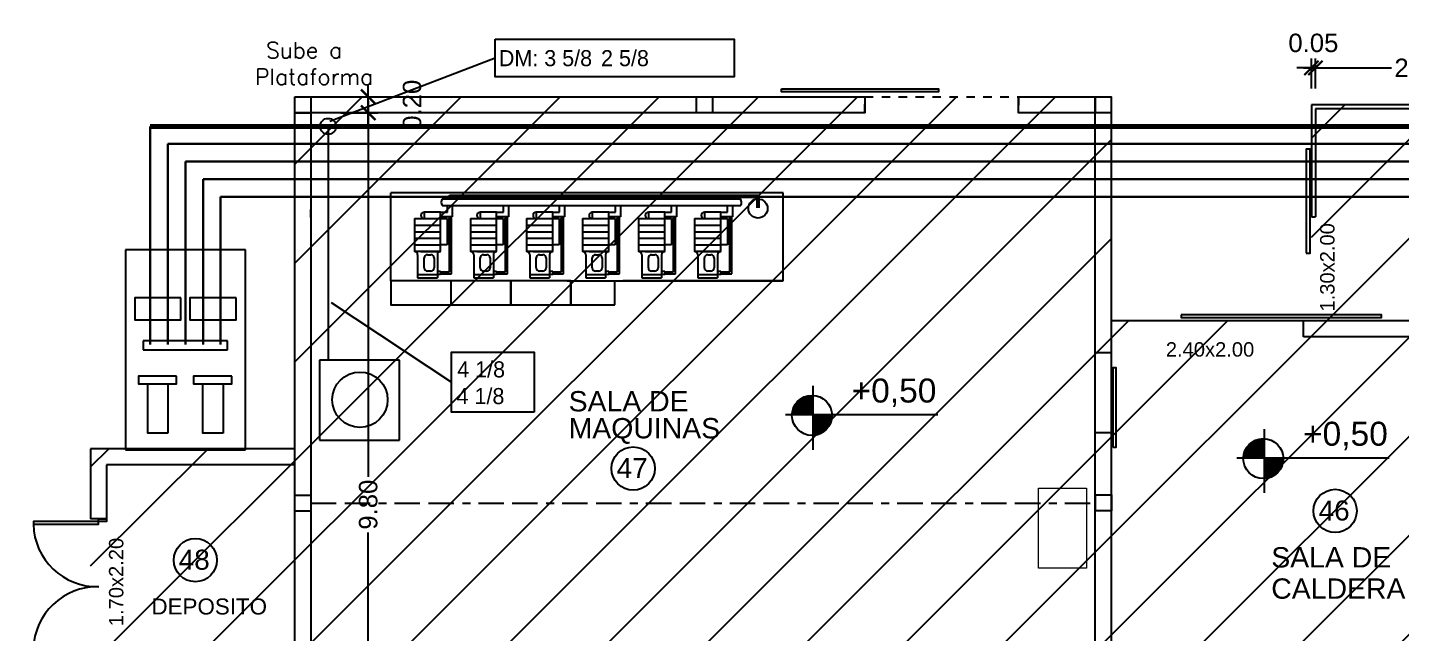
# Model space of a CAD drawing. Extents: x -106 to 115, y -156 to 65.
# Drawn here: x -39.44 to -22.27, y -76.62 to -69.04 of the extents above; entities that cross this region are included whole.
import ezdxf
from ezdxf.enums import TextEntityAlignment as Align

# ---------------------------------------------------------------- set-up
doc = ezdxf.new("R2010")
doc.units = 0
doc.header["$LTSCALE"] = 100
doc.header["$MEASUREMENT"] = 0
doc.linetypes.add('MCDASH01', pattern=[0.002117, 0.001058, -0.001058])
doc.linetypes.add('MCDASH07', pattern=[0.009525, 0.003175, -0.001058, 0.003175, -0.001058, 0.000352692, -0.000705771])
doc.layers.get('0').update_dxf_attribs({"color": 9, "linetype": 'CONTINUOUS'})
doc.layers.get('DEFPOINTS').update_dxf_attribs({"color": 9, "linetype": 'CONTINUOUS'})
for name, color, linetype in [('CAÑOCOBRE', 46, 'CONTINUOUS'), ('COMPRESOR', 82, 'CONTINUOUS'), ('COTAS', 9, 'CONTINUOUS'), ('Estructura Rack', 51, 'CONTINUOUS'), ('IFA-BAJA01', 5, 'CONTINUOUS'), ('MUROS', 9, 'CONTINUOUS'), ('PUERTAS', 9, 'CONTINUOUS'), ('texto', 9, 'CONTINUOUS'), ('UNTITLED-1', 9, 'CONTINUOUS')]:
    doc.layers.add(name, color=color, linetype=linetype)
doc.layers.add('IFA-MEDIA 01', color=20, linetype='CONTINUOUS', lineweight=30)
doc.styles.add('ROMANS', font='romans')
doc.styles.get("Standard").update_dxf_attribs({"font": 'arial.ttf'})
doc.dimstyles.get("Standard").update_dxf_attribs({"dimtxt": 0.23, "dimasz": 0.18, "dimexe": 0.12, "dimexo": 0.2, "dimgap": 0.05, "dimtad": 0, "dimzin": 0, "dimdsep": 46, "dimtxsty": 'Standard', "dimblk": 'ARCHTICK', "dimcen": 0.09, "dimdle": 0.15, "dimadec": 0, "dimazin": 0, "dimtfac": 1, "dimtofl": 0, "dimtmove": 2, "dimatfit": 3, "dimfxl": 1, "dimtolj": 1, "dimtzin": 0, "dimarcsym": 0})

# ---------------------------------------------------------------- blocks, each defined once
blk = doc.blocks.new('_ARCHTICK')
at = {"color": 0, "linetype": 'ByBlock', "const_width": 0.15}
blk.add_lwpolyline([(-0.5, -0.5), (0.5, 0.5)], dxfattribs=at)
blk = doc.blocks.new('*D101')
at = {"layer": 'COTAS', "color": 0, "linetype": 'Continuous', "lineweight": -2, "transparency": 16777216}
for p, q in [((-23.401, -69.805), (-23.401, -69.427)), ((-23.351, -69.805), (-23.351, -69.427)), ((-23.401, -69.547), (-23.581, -69.547)), ((-23.351, -69.547), (-23.171, -69.547))]:
    blk.add_line(p, q, dxfattribs=at)
at = {"layer": 'DEFPOINTS', "color": 0, "linetype": 'Continuous', "transparency": 16777216}
for p in [(-23.351, -69.547), (-23.401, -70.005), (-23.351, -70.005)]:
    blk.add_point(p, dxfattribs=at)
at = {"layer": 'COTAS', "color": 0, "linetype": 'Continuous', "lineweight": -2, "transparency": 16777216, "xscale": 0.18, "yscale": 0.18, "zscale": 0.18}
blk.add_blockref('_ARCHTICK', (-23.401, -69.547), dxfattribs=at)
at = {"layer": 'COTAS', "color": 0, "linetype": 'Continuous', "lineweight": -2, "transparency": 16777216, "xscale": 0.18, "yscale": 0.18, "zscale": 0.18, "rotation": 180}
blk.add_blockref('_ARCHTICK', (-23.351, -69.547), dxfattribs=at)
at = {"layer": 'COTAS', "color": 0, "linetype": 'Continuous', "transparency": 16777216, "insert": (-23.376, -69.235), "char_height": 0.23, "attachment_point": 5}
blk.add_mtext('\\A1;0.05', dxfattribs=at)
blk = doc.blocks.new('*D102')
at = {"layer": 'COTAS', "color": 0, "linetype": 'Continuous', "lineweight": -2, "transparency": 16777216}
for p, q in [((-23.351, -69.805), (-23.351, -69.427)), ((-20.751, -69.805), (-20.751, -69.427)), ((-23.501, -69.547), (-22.401, -69.547)), ((-20.601, -69.547), (-21.701, -69.547))]:
    blk.add_line(p, q, dxfattribs=at)
at = {"layer": 'DEFPOINTS', "color": 0, "linetype": 'Continuous', "transparency": 16777216}
for p in [(-20.751, -69.547), (-23.351, -70.005), (-20.751, -70.005)]:
    blk.add_point(p, dxfattribs=at)
at = {"layer": 'COTAS', "color": 0, "linetype": 'Continuous', "lineweight": -2, "transparency": 16777216, "xscale": 0.18, "yscale": 0.18, "zscale": 0.18, "rotation": 180}
blk.add_blockref('_ARCHTICK', (-23.351, -69.547), dxfattribs=at)
at = {"layer": 'COTAS', "color": 0, "linetype": 'Continuous', "lineweight": -2, "transparency": 16777216, "xscale": 0.18, "yscale": 0.18, "zscale": 0.18}
blk.add_blockref('_ARCHTICK', (-20.751, -69.547), dxfattribs=at)
at = {"layer": 'COTAS', "color": 0, "linetype": 'Continuous', "transparency": 16777216, "insert": (-22.051, -69.547), "char_height": 0.23, "attachment_point": 5}
blk.add_mtext('\\A1;2.60', dxfattribs=at)
blk = doc.blocks.new('*D114')
at = {"layer": 'COTAS', "color": 0, "linetype": 'Continuous', "lineweight": -2, "transparency": 16777216}
for p, q in [((-35.182, -69.957), (-35.182, -74.659)), ((-35.523, -70.107), (-35.062, -70.107)), ((-35.182, -80.057), (-35.182, -75.356)), ((-35.523, -79.907), (-35.062, -79.907))]:
    blk.add_line(p, q, dxfattribs=at)
at = {"layer": 'DEFPOINTS', "color": 0, "linetype": 'Continuous', "transparency": 16777216}
for p in [(-35.723, -70.107), (-35.182, -70.107), (-35.723, -79.907)]:
    blk.add_point(p, dxfattribs=at)
at = {"layer": 'COTAS', "color": 0, "linetype": 'Continuous', "lineweight": -2, "transparency": 16777216, "xscale": 0.18, "yscale": 0.18, "zscale": 0.18}
for p, rotation in [((-35.182, -70.107), 90), ((-35.182, -79.907), 270)]:
    blk.add_blockref('_ARCHTICK', p, dxfattribs=dict(at, rotation=rotation))
at = {"layer": 'COTAS', "color": 0, "linetype": 'Continuous', "transparency": 16777216, "insert": (-35.182, -75.007), "char_height": 0.23, "attachment_point": 5, "rotation": 90}
blk.add_mtext('\\A1;9.80', dxfattribs=at)
blk = doc.blocks.new('*D115')
at = {"layer": 'COTAS', "color": 0, "linetype": 'Continuous', "lineweight": -2, "transparency": 16777216}
for p, q in [((-35.182, -70.257), (-35.182, -69.757)), ((-35.523, -69.907), (-35.062, -69.907)), ((-35.523, -70.107), (-35.062, -70.107))]:
    blk.add_line(p, q, dxfattribs=at)
at = {"layer": 'DEFPOINTS', "color": 0, "linetype": 'Continuous', "transparency": 16777216}
for p in [(-35.723, -69.907), (-35.182, -69.907), (-35.723, -70.107)]:
    blk.add_point(p, dxfattribs=at)
at = {"layer": 'COTAS', "color": 0, "linetype": 'Continuous', "lineweight": -2, "transparency": 16777216, "xscale": 0.18, "yscale": 0.18, "zscale": 0.18}
for p, rotation in [((-35.182, -69.907), 90), ((-35.182, -70.107), 270)]:
    blk.add_blockref('_ARCHTICK', p, dxfattribs=dict(at, rotation=rotation))
at = {"layer": 'COTAS', "color": 0, "linetype": 'Continuous', "transparency": 16777216, "insert": (-34.634, -70.007), "char_height": 0.23, "attachment_point": 5, "rotation": 90}
blk.add_mtext('\\A1;0.20', dxfattribs=at)

msp = doc.modelspace()

# ---------------------------------------------------------------- hatches: boundary and pattern name
at = {"linetype": 'Continuous'}
h = msp.add_hatch(dxfattribs=at)
h.set_pattern_fill('ANSI31', color=256, scale=0.01, style=0)
h.set_pattern_definition([(45, (-37.1623218, -43.5651134), (-0.000883883476, 0.000883883476), [])])
h.paths.add_polyline_path([(-29.629, -73.881), (-29.629, -73.641, 0.414214), (-29.889, -73.881)])
h.paths.add_polyline_path([(-29.629, -74.141, 0.402543), (-29.389, -73.891, 0.010003), (-29.389, -73.881), (-29.629, -73.881)])
h = msp.add_hatch(dxfattribs=at)
h.set_pattern_fill('ANSI31', color=256, scale=0.01, style=0)
h.set_pattern_definition([(45, (-31.5237322, -44.1051471), (-0.000883883476, 0.000883883476), [])])
h.paths.add_polyline_path([(-23.991, -74.421), (-23.991, -74.181, 0.414214), (-24.25, -74.421)])
h.paths.add_polyline_path([(-23.991, -74.681, 0.402543), (-23.751, -74.431, 0.010003), (-23.751, -74.421), (-23.991, -74.421)])
at = {"layer": 'COTAS', "linetype": 'Continuous'}
h = msp.add_hatch(dxfattribs=at)
h.set_pattern_fill('ANSI31', color=256, scale=7, style=0)
edge = h.paths.add_edge_path()
edge.add_line((-36.1, -69.907), (-25.9, -69.907))
edge.add_line((-25.9, -69.907), (-25.9, -72.707))
edge.add_line((-25.9, -72.707), (-23.501, -72.707))
edge.add_line((-23.501, -72.707), (-23.401, -72.707))
edge.add_line((-23.401, -72.707), (-23.401, -70.007))
edge.add_line((-23.401, -70.007), (-20.701, -70.007))
edge.add_line((-20.701, -70.007), (-20.701, -80.107))
edge.add_line((-20.701, -80.107), (-25.9, -80.107))
edge.add_line((-25.9, -80.107), (-25.901, -90.106))
edge.add_line((-25.901, -90.106), (-36.101, -90.108))
edge.add_line((-36.101, -90.108), (-36.101, -87.106))
edge.add_line((-36.101, -87.106), (-39.101, -87.106))
edge.add_line((-39.101, -87.106), (-39.101, -79.907))
edge.add_line((-39.101, -79.907), (-38.65, -79.907))
edge.add_line((-38.65, -79.907), (-38.65, -74.307))
edge.add_line((-38.65, -74.307), (-36.1, -74.307))
edge.add_line((-36.1, -74.307), (-36.1, -69.379))

# ---------------------------------------------------------------- linework, layer by layer
for p, q in [((-23.501, -72.707), (-25.901, -72.707)), ((-25.901, -73.107), (-26.101, -73.107)), ((-25.901, -74.107), (-26.101, -74.107))]:
    msp.add_line(p, q)
at = {"linetype": 'Continuous'}
msp.add_lwpolyline([(-23.465, -71.864), (-23.415, -71.864), (-23.415, -70.564), (-23.465, -70.564)], close=True, dxfattribs=at)
for points in [[(-25.027, -72.632), (-25.027, -72.667), (-22.527, -72.667), (-22.527, -72.632)], [(-25.878, -74.291), (-25.878, -73.291), (-25.843, -73.291), (-25.843, -74.291)]]:
    msp.add_lwpolyline(points, close=True)
at = {"layer": 'CAÑOCOBRE', "linetype": 'Continuous'}
for p, q in [((-33.598, -69.425, 0.047), (-35.66, -70.215)), ((-35.684, -70.277, 0.008), (-35.684, -73.199, 0.008)), ((-35.647, -72.481), (-34.142, -73.476))]:
    msp.add_line(p, q, dxfattribs=at)
at = {"layer": 'CAÑOCOBRE'}
for p, q in [((-34.257, -71.185), (-30.78, -71.185)), ((-34.167, -71.139), (-30.304, -71.139)), ((-34.167, -71.185), (-34.167, -71.139)), ((-34.167, -71.163), (-32.067, -71.163)), ((-34.142, -71.185), (-34.142, -71.163)), ((-33.467, -71.185), (-33.467, -71.139)), ((-33.442, -71.185), (-33.442, -71.163)), ((-32.767, -71.185), (-32.767, -71.139)), ((-32.742, -71.185), (-32.742, -71.163)), ((-32.067, -71.185), (-32.067, -71.163)), ((-32.042, -71.163), (-31.367, -71.163)), ((-32.042, -71.185), (-32.042, -71.163)), ((-31.367, -71.185), (-31.367, -71.163)), ((-31.342, -71.163), (-30.667, -71.163)), ((-31.342, -71.185), (-31.342, -71.163)), ((-30.784, -71.185), (-30.534, -71.185)), ((-30.667, -71.185), (-30.667, -71.163)), ((-30.642, -71.163), (-30.329, -71.163)), ((-30.642, -71.185), (-30.642, -71.163)), ((-30.329, -71.163), (-30.329, -71.296)), ((-30.304, -71.139), (-30.304, -71.296)), ((-34.276, -71.349), (-34.194, -71.349)), ((-34.258, -71.267), (-30.774, -71.267)), ((-34.194, -71.349), (-34.194, -71.267)), ((-34.132, -71.267), (-34.132, -71.41)), ((-33.576, -71.349), (-33.494, -71.349)), ((-33.494, -71.349), (-33.494, -71.267)), ((-33.432, -71.267), (-33.432, -71.41)), ((-32.876, -71.349), (-32.794, -71.349)), ((-32.794, -71.349), (-32.794, -71.267)), ((-32.732, -71.267), (-32.732, -71.41)), ((-32.176, -71.349), (-32.094, -71.349)), ((-32.094, -71.349), (-32.094, -71.267)), ((-32.032, -71.267), (-32.032, -71.41)), ((-31.476, -71.349), (-31.394, -71.349)), ((-31.394, -71.349), (-31.394, -71.267)), ((-31.332, -71.267), (-31.332, -71.41)), ((-30.786, -71.267), (-30.528, -71.267)), ((-30.776, -71.349), (-30.694, -71.349)), ((-30.694, -71.349), (-30.694, -71.267)), ((-30.632, -71.267), (-30.632, -71.41)), ((-34.132, -71.41), (-34.276, -71.41)), ((-34.167, -72.096), (-34.167, -71.41)), ((-34.142, -72.12), (-34.142, -71.41)), ((-33.432, -71.41), (-33.576, -71.41)), ((-33.467, -72.096), (-33.467, -71.41)), ((-33.442, -72.12), (-33.442, -71.41)), ((-32.732, -71.41), (-32.876, -71.41)), ((-32.767, -72.096), (-32.767, -71.41)), ((-32.742, -72.12), (-32.742, -71.41)), ((-32.032, -71.41), (-32.176, -71.41)), ((-32.067, -72.096), (-32.067, -71.41)), ((-32.042, -72.12), (-32.042, -71.41)), ((-31.332, -71.41), (-31.476, -71.41)), ((-31.367, -72.096), (-31.367, -71.41)), ((-31.342, -72.12), (-31.342, -71.41)), ((-30.632, -71.41), (-30.776, -71.41)), ((-30.667, -72.096), (-30.667, -71.41)), ((-30.642, -72.12), (-30.642, -71.41)), ((-34.279, -72.096), (-34.167, -72.096)), ((-34.279, -72.12), (-34.142, -72.12)), ((-33.579, -72.096), (-33.467, -72.096)), ((-33.579, -72.12), (-33.442, -72.12)), ((-32.879, -72.096), (-32.767, -72.096)), ((-32.879, -72.12), (-32.742, -72.12)), ((-32.179, -72.096), (-32.067, -72.096)), ((-32.179, -72.12), (-32.042, -72.12)), ((-31.479, -72.096), (-31.367, -72.096)), ((-31.479, -72.12), (-31.342, -72.12)), ((-30.779, -72.096), (-30.667, -72.096)), ((-30.779, -72.12), (-30.642, -72.12)), ((-36.942, -72.96), (-37.994, -72.96)), ((-37.994, -72.96), (-37.994, -73.073)), ((-37.994, -73.073), (-36.942, -73.073)), ((-36.942, -73.073), (-36.942, -72.96))]:
    msp.add_line(p, q, dxfattribs=at)
at = {"layer": 'CAÑOCOBRE', "elevation": 0.047}
msp.add_lwpolyline([(-33.598, -69.189), (-30.611, -69.189), (-30.611, -69.66), (-33.598, -69.66)], close=True, dxfattribs=at)
at = {"layer": 'CAÑOCOBRE'}
for points in [[(-37.522, -72.419), (-38.099, -72.419), (-38.099, -72.695), (-37.522, -72.695)], [(-36.833, -72.419), (-37.41, -72.419), (-37.41, -72.695), (-36.833, -72.695)], [(-33.11, -73.852), (-34.142, -73.852), (-34.142, -73.1), (-33.11, -73.1)], [(-37.578, -73.399), (-38.053, -73.399), (-38.053, -73.497), (-37.578, -73.497)], [(-36.888, -73.399), (-37.364, -73.399), (-37.364, -73.497), (-36.888, -73.497)], [(-37.685, -74.115), (-37.936, -74.115), (-37.936, -73.497), (-37.685, -73.497)], [(-36.996, -74.115), (-37.247, -74.115), (-37.247, -73.497), (-36.996, -73.497)]]:
    msp.add_lwpolyline(points, close=True, dxfattribs=at)
for centre, radius in [((-35.684, -70.277, 0.008), 0.1), ((-30.314, -71.304), 0.12), ((-35.286, -73.695), 0.346)]:
    msp.add_circle(centre, radius, dxfattribs=at)
for centre, radius, start, end in [((-34.198, -71.227), 0.0724, 144.7145, 213.7553), ((-30.586, -71.23), 0.0686, 327.4204, 41.1105)]:
    msp.add_arc(centre, radius, start, end, dxfattribs=at)
at = {"layer": 'COMPRESOR'}
for p, q in [((-34.483, -71.349), (-34.483, -71.431)), ((-34.278, -71.349), (-34.483, -71.349)), ((-34.278, -71.841), (-34.278, -71.349)), ((-33.783, -71.349), (-33.783, -71.431)), ((-33.578, -71.349), (-33.783, -71.349)), ((-33.578, -71.841), (-33.578, -71.349)), ((-33.083, -71.349), (-33.083, -71.431)), ((-32.878, -71.349), (-33.083, -71.349)), ((-32.878, -71.841), (-32.878, -71.349)), ((-32.383, -71.349), (-32.383, -71.431)), ((-32.178, -71.349), (-32.383, -71.349)), ((-32.178, -71.841), (-32.178, -71.349)), ((-31.683, -71.349), (-31.683, -71.431)), ((-31.478, -71.349), (-31.683, -71.349)), ((-31.478, -71.841), (-31.478, -71.349)), ((-30.983, -71.349), (-30.983, -71.431)), ((-30.778, -71.349), (-30.983, -71.349)), ((-30.778, -71.841), (-30.778, -71.349)), ((-34.606, -71.431), (-34.483, -71.431)), ((-34.606, -71.431), (-34.606, -71.841)), ((-34.606, -71.513), (-34.278, -71.513)), ((-34.483, -71.431), (-34.278, -71.431)), ((-34.278, -71.431), (-34.196, -71.431)), ((-34.278, -71.431), (-34.196, -71.431)), ((-34.196, -71.431), (-34.196, -71.759)), ((-33.906, -71.431), (-33.783, -71.431)), ((-33.906, -71.431), (-33.906, -71.841)), ((-33.906, -71.513), (-33.578, -71.513)), ((-33.783, -71.431), (-33.578, -71.431)), ((-33.578, -71.431), (-33.496, -71.431)), ((-33.578, -71.431), (-33.496, -71.431)), ((-33.496, -71.431), (-33.496, -71.759)), ((-33.206, -71.431), (-33.083, -71.431)), ((-33.206, -71.431), (-33.206, -71.841)), ((-33.206, -71.513), (-32.878, -71.513)), ((-33.083, -71.431), (-32.878, -71.431)), ((-32.878, -71.431), (-32.796, -71.431)), ((-32.878, -71.431), (-32.796, -71.431)), ((-32.796, -71.431), (-32.796, -71.759)), ((-32.506, -71.431), (-32.383, -71.431)), ((-32.506, -71.431), (-32.506, -71.841)), ((-32.506, -71.513), (-32.178, -71.513)), ((-32.383, -71.431), (-32.178, -71.431)), ((-32.178, -71.431), (-32.096, -71.431)), ((-32.178, -71.431), (-32.096, -71.431)), ((-32.096, -71.431), (-32.096, -71.759)), ((-31.806, -71.431), (-31.683, -71.431)), ((-31.806, -71.431), (-31.806, -71.841)), ((-31.806, -71.513), (-31.478, -71.513)), ((-31.683, -71.431), (-31.478, -71.431)), ((-31.478, -71.431), (-31.396, -71.431)), ((-31.478, -71.431), (-31.396, -71.431)), ((-31.396, -71.431), (-31.396, -71.759)), ((-31.106, -71.431), (-30.983, -71.431)), ((-31.106, -71.431), (-31.106, -71.841)), ((-31.106, -71.513), (-30.778, -71.513)), ((-30.983, -71.431), (-30.778, -71.431)), ((-30.778, -71.431), (-30.696, -71.431)), ((-30.778, -71.431), (-30.696, -71.431)), ((-30.696, -71.431), (-30.696, -71.759)), ((-34.606, -71.595), (-34.278, -71.595)), ((-34.606, -71.677), (-34.278, -71.677)), ((-33.906, -71.595), (-33.578, -71.595)), ((-33.906, -71.677), (-33.578, -71.677)), ((-33.206, -71.595), (-32.878, -71.595)), ((-33.206, -71.677), (-32.878, -71.677)), ((-32.506, -71.595), (-32.178, -71.595)), ((-32.506, -71.677), (-32.178, -71.677)), ((-31.806, -71.595), (-31.478, -71.595)), ((-31.806, -71.677), (-31.478, -71.677)), ((-31.106, -71.595), (-30.778, -71.595)), ((-31.106, -71.677), (-30.778, -71.677)), ((-34.606, -71.759), (-34.278, -71.759)), ((-34.278, -71.841), (-34.606, -71.841)), ((-34.565, -71.882), (-34.565, -72.169)), ((-34.524, -71.841), (-34.278, -71.841)), ((-34.442, -71.882), (-34.401, -71.882)), ((-34.36, -71.841), (-34.413, -71.841)), ((-34.319, -71.882), (-34.319, -72.169)), ((-34.196, -71.759), (-34.278, -71.759)), ((-33.906, -71.759), (-33.578, -71.759)), ((-33.578, -71.841), (-33.906, -71.841)), ((-33.865, -71.882), (-33.865, -72.169)), ((-33.824, -71.841), (-33.578, -71.841)), ((-33.742, -71.882), (-33.701, -71.882)), ((-33.66, -71.841), (-33.713, -71.841)), ((-33.619, -71.882), (-33.619, -72.169)), ((-33.496, -71.759), (-33.578, -71.759)), ((-33.206, -71.759), (-32.878, -71.759)), ((-32.878, -71.841), (-33.206, -71.841)), ((-33.165, -71.882), (-33.165, -72.169)), ((-33.124, -71.841), (-32.878, -71.841)), ((-33.042, -71.882), (-33.001, -71.882)), ((-32.96, -71.841), (-33.013, -71.841)), ((-32.919, -71.882), (-32.919, -72.169)), ((-32.796, -71.759), (-32.878, -71.759)), ((-32.506, -71.759), (-32.178, -71.759)), ((-32.178, -71.841), (-32.506, -71.841)), ((-32.465, -71.882), (-32.465, -72.169)), ((-32.424, -71.841), (-32.178, -71.841)), ((-32.342, -71.882), (-32.301, -71.882)), ((-32.26, -71.841), (-32.313, -71.841)), ((-32.219, -71.882), (-32.219, -72.169)), ((-32.096, -71.759), (-32.178, -71.759)), ((-31.806, -71.759), (-31.478, -71.759)), ((-31.478, -71.841), (-31.806, -71.841)), ((-31.765, -71.882), (-31.765, -72.169)), ((-31.724, -71.841), (-31.478, -71.841)), ((-31.642, -71.882), (-31.601, -71.882)), ((-31.56, -71.841), (-31.613, -71.841)), ((-31.519, -71.882), (-31.519, -72.169)), ((-31.396, -71.759), (-31.478, -71.759)), ((-31.106, -71.759), (-30.778, -71.759)), ((-30.778, -71.841), (-31.106, -71.841)), ((-31.065, -71.882), (-31.065, -72.169)), ((-31.024, -71.841), (-30.778, -71.841)), ((-30.942, -71.882), (-30.901, -71.882)), ((-30.86, -71.841), (-30.913, -71.841)), ((-30.819, -71.882), (-30.819, -72.169)), ((-30.696, -71.759), (-30.778, -71.759)), ((-34.483, -72.046), (-34.483, -71.923)), ((-34.401, -72.087), (-34.442, -72.087)), ((-34.36, -71.923), (-34.36, -72.046)), ((-34.319, -72.087), (-34.278, -72.087)), ((-34.278, -72.087), (-34.278, -72.128)), ((-33.783, -72.046), (-33.783, -71.923)), ((-33.701, -72.087), (-33.742, -72.087)), ((-33.66, -71.923), (-33.66, -72.046)), ((-33.619, -72.087), (-33.578, -72.087)), ((-33.578, -72.087), (-33.578, -72.128)), ((-33.083, -72.046), (-33.083, -71.923)), ((-33.001, -72.087), (-33.042, -72.087)), ((-32.96, -71.923), (-32.96, -72.046)), ((-32.919, -72.087), (-32.878, -72.087)), ((-32.878, -72.087), (-32.878, -72.128)), ((-32.383, -72.046), (-32.383, -71.923)), ((-32.301, -72.087), (-32.342, -72.087)), ((-32.26, -71.923), (-32.26, -72.046)), ((-32.219, -72.087), (-32.178, -72.087)), ((-32.178, -72.087), (-32.178, -72.128)), ((-31.683, -72.046), (-31.683, -71.923)), ((-31.601, -72.087), (-31.642, -72.087)), ((-31.56, -71.923), (-31.56, -72.046)), ((-31.519, -72.087), (-31.478, -72.087)), ((-31.478, -72.087), (-31.478, -72.128)), ((-30.983, -72.046), (-30.983, -71.923)), ((-30.901, -72.087), (-30.942, -72.087)), ((-30.86, -71.923), (-30.86, -72.046)), ((-30.819, -72.087), (-30.778, -72.087)), ((-30.778, -72.087), (-30.778, -72.128)), ((-34.565, -72.128), (-34.319, -72.128)), ((-34.565, -72.169), (-34.319, -72.169)), ((-34.278, -72.128), (-34.319, -72.128)), ((-33.865, -72.128), (-33.619, -72.128)), ((-33.865, -72.169), (-33.619, -72.169)), ((-33.578, -72.128), (-33.619, -72.128)), ((-33.165, -72.128), (-32.919, -72.128)), ((-33.165, -72.169), (-32.919, -72.169)), ((-32.878, -72.128), (-32.919, -72.128)), ((-32.465, -72.128), (-32.219, -72.128)), ((-32.465, -72.169), (-32.219, -72.169)), ((-32.178, -72.128), (-32.219, -72.128)), ((-31.765, -72.128), (-31.519, -72.128)), ((-31.765, -72.169), (-31.519, -72.169)), ((-31.478, -72.128), (-31.519, -72.128)), ((-31.065, -72.128), (-30.819, -72.128)), ((-31.065, -72.169), (-30.819, -72.169)), ((-30.778, -72.128), (-30.819, -72.128))]:
    msp.add_line(p, q, dxfattribs=at)
for centre, start, end in [((-34.483, -71.39), 90, 270), ((-33.783, -71.39), 90, 270), ((-33.083, -71.39), 90, 270), ((-32.383, -71.39), 90, 270), ((-31.683, -71.39), 90, 270), ((-30.983, -71.39), 90, 270), ((-34.606, -71.882), 0, 90), ((-34.442, -71.923), 90, 180), ((-34.401, -71.923), 0, 90), ((-34.278, -71.882), 90, 180), ((-33.906, -71.882), 0, 90), ((-33.742, -71.923), 90, 180), ((-33.701, -71.923), 0, 90), ((-33.578, -71.882), 90, 180), ((-33.206, -71.882), 0, 90), ((-33.042, -71.923), 90, 180), ((-33.001, -71.923), 0, 90), ((-32.878, -71.882), 90, 180), ((-32.506, -71.882), 0, 90), ((-32.342, -71.923), 90, 180), ((-32.301, -71.923), 0, 90), ((-32.178, -71.882), 90, 180), ((-31.806, -71.882), 0, 90), ((-31.642, -71.923), 90, 180), ((-31.601, -71.923), 0, 90), ((-31.478, -71.882), 90, 180), ((-31.106, -71.882), 0, 90), ((-30.942, -71.923), 90, 180), ((-30.901, -71.923), 0, 90), ((-30.778, -71.882), 90, 180), ((-34.442, -72.046), 180, 270), ((-34.401, -72.046), 270, 0), ((-33.742, -72.046), 180, 270), ((-33.701, -72.046), 270, 0), ((-33.042, -72.046), 180, 270), ((-33.001, -72.046), 270, 0), ((-32.342, -72.046), 180, 270), ((-32.301, -72.046), 270, 0), ((-31.642, -72.046), 180, 270), ((-31.601, -72.046), 270, 0), ((-30.942, -72.046), 180, 270), ((-30.901, -72.046), 270, 0)]:
    msp.add_arc(centre, 0.041, start, end, dxfattribs=at)
at = {"layer": 'Estructura Rack'}
for p, q in [((-30, -71.107), (-34.9, -71.107)), ((-34.9, -72.21), (-34.9, -71.107)), ((-30, -72.21), (-30, -71.107)), ((-36.716, -71.823), (-38.216, -71.823)), ((-38.216, -71.823), (-38.216, -74.323)), ((-36.716, -74.323), (-36.716, -71.823)), ((-34.15, -72.209), (-34.15, -72.508)), ((-33.4, -72.508), (-33.4, -72.21)), ((-33.4, -72.21), (-33.4, -72.508)), ((-32.7, -72.21), (-30, -72.21)), ((-32.65, -72.209), (-32.65, -72.508)), ((-32.105, -72.21), (-30, -72.21)), ((-32.1, -72.508), (-32.1, -72.21)), ((-30, -72.21), (-32, -72.21)), ((-33.4, -72.508), (-32.1, -72.508)), ((-34.79, -73.199, -100.28), (-35.79, -73.199, -100.28)), ((-35.79, -73.199, -100.28), (-35.79, -74.199, -100.28)), ((-34.79, -74.199, -100.28), (-34.79, -73.199, -100.28)), ((-35.79, -74.199, -100.28), (-34.79, -74.199, -100.28)), ((-38.216, -74.323), (-36.716, -74.323))]:
    msp.add_line(p, q, dxfattribs=at)
at = {"layer": 'Estructura Rack', "lineweight": 0}
for p, q in [((-26.808, -75.802, -100.28), (-26.808, -74.802, -100.28)), ((-26.808, -74.802, -100.28), (-26.208, -74.802, -100.28)), ((-26.208, -74.802, -100.28), (-26.208, -75.802, -100.28)), ((-26.208, -75.802, -100.28), (-26.808, -75.802, -100.28))]:
    msp.add_line(p, q, dxfattribs=at)
at = {"layer": 'Estructura Rack'}
msp.add_lwpolyline([(-32.65, -72.21), (-34.9, -72.21), (-34.9, -72.508), (-32.65, -72.508)], close=True, dxfattribs=at)
at = {"layer": 'IFA-BAJA01', "color": 4, "linetype": 'Continuous', "lineweight": 70}
msp.add_line((-37.906, -70.277), (-12.248, -70.277), dxfattribs=at)
at = {"layer": 'IFA-MEDIA 01', "linetype": 'Continuous'}
for p, q in [((-37.906, -73.004), (-37.906, -70.277)), ((-37.686, -70.497), (-10.271, -70.497)), ((-37.686, -73.004), (-37.686, -70.497)), ((-37.466, -70.717), (-10.051, -70.717)), ((-37.466, -73.004), (-37.466, -70.717)), ((-37.246, -70.937), (-9.831, -70.937)), ((-37.246, -73.004), (-37.246, -70.937)), ((-37.026, -71.157), (-9.831, -71.157)), ((-37.026, -73.004), (-37.026, -71.157))]:
    msp.add_line(p, q, dxfattribs=at)
at = {"layer": 'MUROS', "linetype": 'Continuous'}
for p, q in [((-20.701, -70.007), (-23.401, -70.007)), ((-23.401, -70.007), (-23.401, -71.407)), ((-23.351, -70.057), (-23.351, -71.407)), ((-20.751, -70.057), (-23.351, -70.057)), ((-23.401, -71.407), (-23.351, -71.407)), ((-36.1, -74.307), (-38.65, -74.307)), ((-38.65, -74.307), (-38.65, -75.182)), ((-36.1, -74.507), (-38.45, -74.507)), ((-38.45, -74.507), (-38.45, -75.182)), ((-38.45, -75.182), (-38.65, -75.182))]:
    msp.add_line(p, q, dxfattribs=at)
at = {"layer": 'MUROS'}
for p, q in [((-20.701, -72.707), (-23.501, -72.707)), ((-23.501, -72.907), (-23.501, -72.707)), ((-20.701, -72.907), (-23.501, -72.907))]:
    msp.add_line(p, q, dxfattribs=at)
at = {"layer": 'PUERTAS', "linetype": 'Continuous'}
for points in [[(-38.55, -75.217), (-39.365, -75.217), (-39.365, -75.252), (-38.55, -75.252)], [(-38.55, -75.217), (-38.55, -75.182), (-38.45, -75.182), (-38.45, -75.217)]]:
    msp.add_lwpolyline(points, close=True, dxfattribs=at)
for centre, start, end in [((-38.567, -75.235), 181.2571, 271.2571), ((-38.567, -76.83), 88.7429, 178.7429)]:
    msp.add_arc(centre, 0.798, start, end, dxfattribs=at)
at = {"layer": 'texto', "linetype": 'Continuous'}
for centre, radius in [((4.578, -45.728), 110.721), ((-31.873, -74.555), 0.27), ((-23.104, -75.085), 0.27), ((-37.342, -75.7), 0.27)]:
    msp.add_circle(centre, radius, dxfattribs=at)
at = {"layer": 'UNTITLED-1', "linetype": 'Continuous'}
for p, q in [((-35.9, -71.417), (-35.9, -71.317)), ((-29.629, -73.521), (-29.629, -74.321)), ((-29.969, -73.881), (-28.069, -73.881)), ((-23.991, -74.061), (-23.991, -74.861)), ((-24.331, -74.421), (-22.431, -74.421))]:
    msp.add_line(p, q, dxfattribs=at)
at = {"layer": 'UNTITLED-1', "linetype": 'MCDASH07'}
msp.add_line((-35.9, -74.987), (-26.1, -74.987), dxfattribs=at)
at = {"layer": 'UNTITLED-1', "linetype": 'Continuous'}
for points in [[(-30.02, -69.807), (-28.06, -69.807), (-28.06, -69.847), (-30.02, -69.847)], [(-36.1, -69.907), (-28.98, -69.907), (-28.98, -70.107), (-36.1, -70.107)], [(-36.1, -69.907), (-35.9, -69.907), (-35.9, -70.107), (-36.1, -70.107)], [(-31.08, -69.907), (-30.88, -69.907), (-30.88, -70.107), (-31.08, -70.107)], [(-27.06, -69.907), (-26.1, -69.907), (-26.1, -70.107), (-27.06, -70.107)], [(-26.1, -69.907), (-25.9, -69.907), (-25.9, -80.107), (-26.1, -80.107)], [(-26.1, -69.907), (-25.9, -69.907), (-25.9, -70.107), (-26.1, -70.107)], [(-36.1, -70.107), (-35.9, -70.107), (-35.9, -80.107), (-36.1, -80.107)], [(-36.1, -74.887), (-35.9, -74.887), (-35.9, -75.087), (-36.1, -75.087)], [(-26.098, -74.885), (-25.898, -74.885), (-25.898, -75.085), (-26.098, -75.085)]]:
    msp.add_lwpolyline(points, close=True, dxfattribs=at)
at = {"layer": 'UNTITLED-1', "linetype": 'MCDASH01'}
for points in [[(-28.98, -69.907), (-27.06, -69.907), (-27.06, -70.107)], [(-28.98, -70.107), (-28.98, -69.907)]]:
    msp.add_lwpolyline(points, dxfattribs=at)
at = {"layer": 'UNTITLED-1', "linetype": 'Continuous'}
for centre in [(-29.639, -73.891), (-24.001, -74.431)]:
    msp.add_circle(centre, 0.25, dxfattribs=at)

# ---------------------------------------------------------------- texts
at = {"linetype": 'Continuous'}
for s, p in [('1.30x2.00', (-23.112, -72.592)), ('1.70x2.20', (-38.241, -76.526))]:
    msp.add_text(s, height=0.18, rotation=90, dxfattribs=at).set_placement(p)
for s, height, p in [('2.40x2.00', 0.18, (-25.219, -73.156)), ('+0,50', 0.3, (-29.145, -73.73)), ('+0,50', 0.3, (-23.506, -74.27))]:
    msp.add_text(s, height=height, dxfattribs=at).set_placement(p)
at = {"layer": 'CAÑOCOBRE', "insert": (-36.595, -69.225), "char_height": 0.2, "width": 4.15268, "attachment_point": 1, "style": 'ROMANS'}
msp.add_mtext(' Sube a \\PPlataforma', dxfattribs=at)
at = {"layer": 'CAÑOCOBRE', "char_height": 0.20101, "attachment_point": 1}
for s, insert, width in [('{\\Ftxt|c0;DM: 3 5/8\\H0.7462x;  \\H1.34x;2 5/8}', (-33.551, -69.324, 0.047), 3.23248), ('{\\Ftxt|c0;4 1/8}', (-34.071, -73.215), 1.0497), ('{\\Ftxt|c0;4 1/8}', (-34.079, -73.549), 1.0497)]:
    msp.add_mtext(s, dxfattribs=dict(at, insert=insert, width=width))
at = {"layer": 'texto', "linetype": 'Continuous'}
for s, p in [('47', (-31.886, -74.675)), ('46', (-23.117, -75.205)), ('48', (-37.356, -75.82))]:
    msp.add_text(s, height=0.25, dxfattribs=at).set_placement(p, align=Align.CENTER)
at = {"layer": 'UNTITLED-1'}
for s, height, p in [('SALA DE', 0.254, (-32.679, -73.841)), ('MAQUINAS', 0.254, (-32.679, -74.178)), ('SALA DE', 0.254, (-23.902, -75.792)), ('CALDERA', 0.254, (-23.902, -76.183)), ('DEPOSITO', 0.2, (-37.89, -76.38))]:
    msp.add_text(s, height=height, dxfattribs=at).set_placement(p)

# ---------------------------------------------------------------- dimensions: what is measured, and where the dimension line sits
at = {"layer": 'COTAS', "linetype": 'Continuous'}
for base, p1, p2, picture, middle in [((-23.351, -69.547), (-23.401, -70.005), (-23.351, -70.005), '*D101', (-23.376, -69.235)), ((-20.751, -69.547), (-23.351, -70.005), (-20.751, -70.005), '*D102', (-22.051, -69.547))]:
    dim = msp.add_linear_dim(base=base, p1=p1, p2=p2, dimstyle='Standard', dxfattribs=at)
    dim.commit()
    dim.dimension.update_dxf_attribs({"geometry": picture, "text_midpoint": middle})
for base, p1, p2, picture, middle in [((-35.182, -69.907), (-35.723, -70.107), (-35.723, -69.907), '*D115', (-34.634, -70.007)), ((-35.182, -70.107), (-35.723, -79.907), (-35.723, -70.107), '*D114', (-35.182, -75.007))]:
    dim = msp.add_linear_dim(base=base, p1=p1, p2=p2, angle=90, dimstyle='Standard', dxfattribs=at)
    dim.commit()
    dim.dimension.update_dxf_attribs({"geometry": picture, "text_midpoint": middle})

doc.saveas('drawing.dxf')
